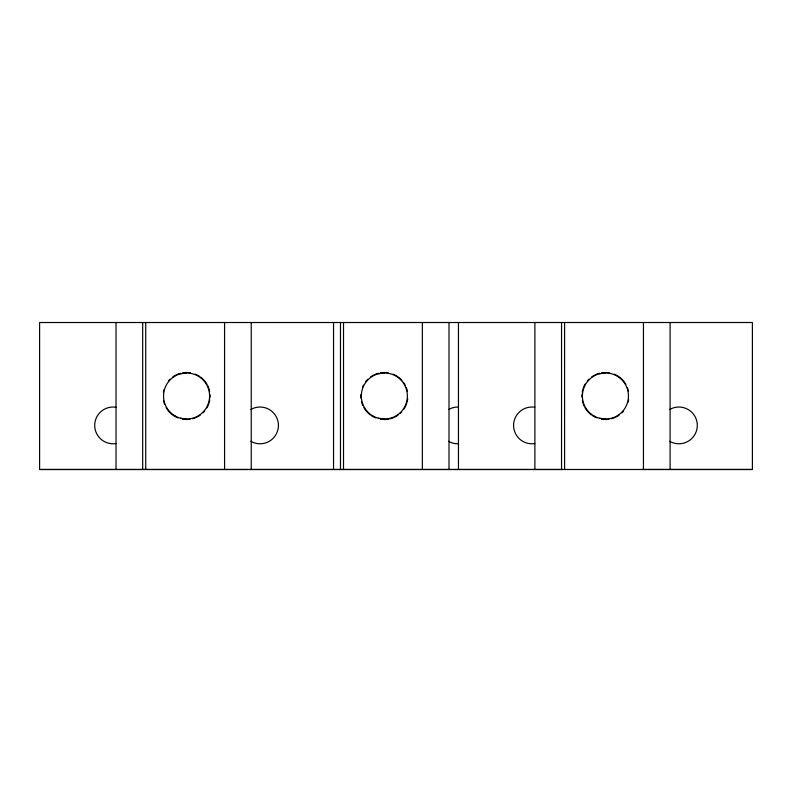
<?xml version="1.0" encoding="UTF-8"?>
<svg xmlns="http://www.w3.org/2000/svg" width="792" height="792" viewBox="0 0 792 792"><rect width="100%" height="100%" fill="white"/><g stroke="black" fill="none" stroke-linecap="round" stroke-linejoin="round"><path stroke-width="1.19" d="M180.606 373.745L186.565 372.963M378.388 373.745L384.348 372.963M599.465 373.745L605.434 372.963M39.6 469.488L752.4 469.488L752.4 322.512L39.6 322.522L39.6 469.488L562.815 469.488M642.173 469.478L752.4 469.478M599.465 418.245L605.434 419.037M378.388 418.245L384.348 419.037M180.606 418.245L186.565 419.037M670.101 322.512L670.101 469.478M643.441 322.512L643.441 469.478M564.587 322.512L564.597 469.478M561.548 322.512L561.548 469.478M534.887 322.512L534.887 469.488M458.459 322.512L458.459 469.488M449.014 322.512L449.014 469.478M422.354 322.512L422.354 469.478M343.51 322.512L343.51 469.488M340.471 322.512L340.471 469.488M333.541 322.512L333.541 469.488M251.232 322.512L251.242 469.478M224.572 322.512L224.582 469.478M145.728 322.512L145.728 469.478M142.689 322.512L142.689 469.478M116.028 322.512L116.028 469.488M115.959 443.55A18.374 18.374 0 0 1 94.713 425.403A18.374 18.374 0 0 1 115.959 407.256M209.771 399.851A23.512 23.512 0 0 1 209.237 402.267M208.88 403.435A23.512 23.512 0 0 1 206.841 407.92M204.732 410.939A23.512 23.512 0 0 1 203.069 412.761M200.247 415.127A23.512 23.512 0 0 1 197.089 417.038M195.98 417.552A23.512 23.512 0 0 1 192.476 418.76M190.08 419.255A23.512 23.512 0 0 1 186.387 419.512M185.16 419.473A23.512 23.512 0 0 1 182.714 419.196M177.982 417.889A23.512 23.512 0 0 1 166.112 407.603M164.558 404.267A23.512 23.512 0 0 1 163.528 400.712M163.37 392.149A23.512 23.512 0 0 1 163.904 389.733M168.409 381.071A23.512 23.512 0 0 1 170.072 379.239M172.894 376.873A23.512 23.512 0 0 1 176.052 374.972M177.16 374.448A23.512 23.512 0 0 1 180.665 373.24M183.061 372.755A23.512 23.512 0 0 1 186.754 372.488M187.981 372.527A23.512 23.512 0 0 1 190.417 372.804M195.159 374.111A23.512 23.512 0 0 1 199.525 376.378M200.534 377.081A23.512 23.512 0 0 1 207.029 384.407M207.603 385.486A23.512 23.512 0 0 1 209.603 391.288M210.058 394.951A23.512 23.512 0 0 1 210.038 397.416M250.866 409.494A18.374 18.374 0 0 1 278.428 425.403A18.374 18.374 0 0 1 250.866 441.312M407.722 398.633A23.512 23.512 0 0 1 407.019 402.267M406.662 403.435A23.512 23.512 0 0 1 403.969 408.959M401.702 411.87A23.512 23.512 0 0 1 399.95 413.592M398.029 415.127A23.512 23.512 0 0 1 394.862 417.038M393.753 417.552A23.512 23.512 0 0 1 390.258 418.76M389.06 419.037A23.512 23.512 0 0 1 384.16 419.512M382.942 419.473A23.512 23.512 0 0 1 380.497 419.196M375.764 417.889A23.512 23.512 0 0 1 371.389 415.622M370.389 414.929A23.512 23.512 0 0 1 363.894 407.603M362.795 405.405A23.512 23.512 0 0 1 361.588 401.91M360.944 398.287A23.512 23.512 0 0 1 360.875 394.594M362.459 387.417A23.512 23.512 0 0 1 363.478 385.169M365.429 382.041A23.512 23.512 0 0 1 367.854 379.239M370.666 376.873A23.512 23.512 0 0 1 373.834 374.972M374.943 374.448A23.512 23.512 0 0 1 378.437 373.24M380.843 372.755A23.512 23.512 0 0 1 384.536 372.488M385.753 372.527A23.512 23.512 0 0 1 388.199 372.804M392.941 374.111A23.512 23.512 0 0 1 401.94 380.398M403.475 382.318A23.512 23.512 0 0 1 405.385 385.486M406.365 387.743A23.512 23.512 0 0 1 407.385 391.288M457.835 443.777A18.374 18.374 0 0 1 448.648 441.312M448.648 409.494A18.374 18.374 0 0 1 457.835 407.029M669.725 409.494A18.374 18.374 0 0 1 697.287 425.403A18.374 18.374 0 0 1 669.725 441.312M628.63 399.851A23.512 23.512 0 0 1 628.096 402.267M623.591 410.939A23.512 23.512 0 0 1 621.928 412.761M619.106 415.127A23.512 23.512 0 0 1 615.948 417.038M614.839 417.552A23.512 23.512 0 0 1 611.335 418.76M608.939 419.255A23.512 23.512 0 0 1 605.246 419.512M604.019 419.473A23.512 23.512 0 0 1 601.583 419.196M596.841 417.889A23.512 23.512 0 0 1 592.475 415.622M591.466 414.929A23.512 23.512 0 0 1 584.971 407.603M584.397 406.514A23.512 23.512 0 0 1 582.397 400.712M581.942 397.049A23.512 23.512 0 0 1 581.962 394.594M582.229 392.149A23.512 23.512 0 0 1 582.764 389.733M583.12 388.565A23.512 23.512 0 0 1 585.159 384.08M587.268 381.071A23.512 23.512 0 0 1 588.931 379.239M591.753 376.873A23.512 23.512 0 0 1 594.911 374.972M596.02 374.448A23.512 23.512 0 0 1 599.524 373.24M601.92 372.755A23.512 23.512 0 0 1 605.613 372.488M606.84 372.527A23.512 23.512 0 0 1 609.286 372.804M614.018 374.111A23.512 23.512 0 0 1 625.888 384.407M627.442 387.743A23.512 23.512 0 0 1 628.472 391.288M534.818 443.55A18.374 18.374 0 0 1 513.572 425.403A18.374 18.374 0 0 1 534.818 407.256M175.052 415.948A23.037 23.037 0 0 0 209.603 396A23.037 23.037 0 0 0 175.052 376.052A23.037 23.037 0 0 0 175.052 415.948M372.834 415.948A23.037 23.037 0 0 0 407.385 396A23.037 23.037 0 0 0 372.834 376.052A23.037 23.037 0 0 0 372.834 415.948M593.911 415.948A23.037 23.037 0 0 0 628.472 396A23.037 23.037 0 0 0 593.911 376.052A23.037 23.037 0 0 0 593.911 415.948"/></g></svg>
